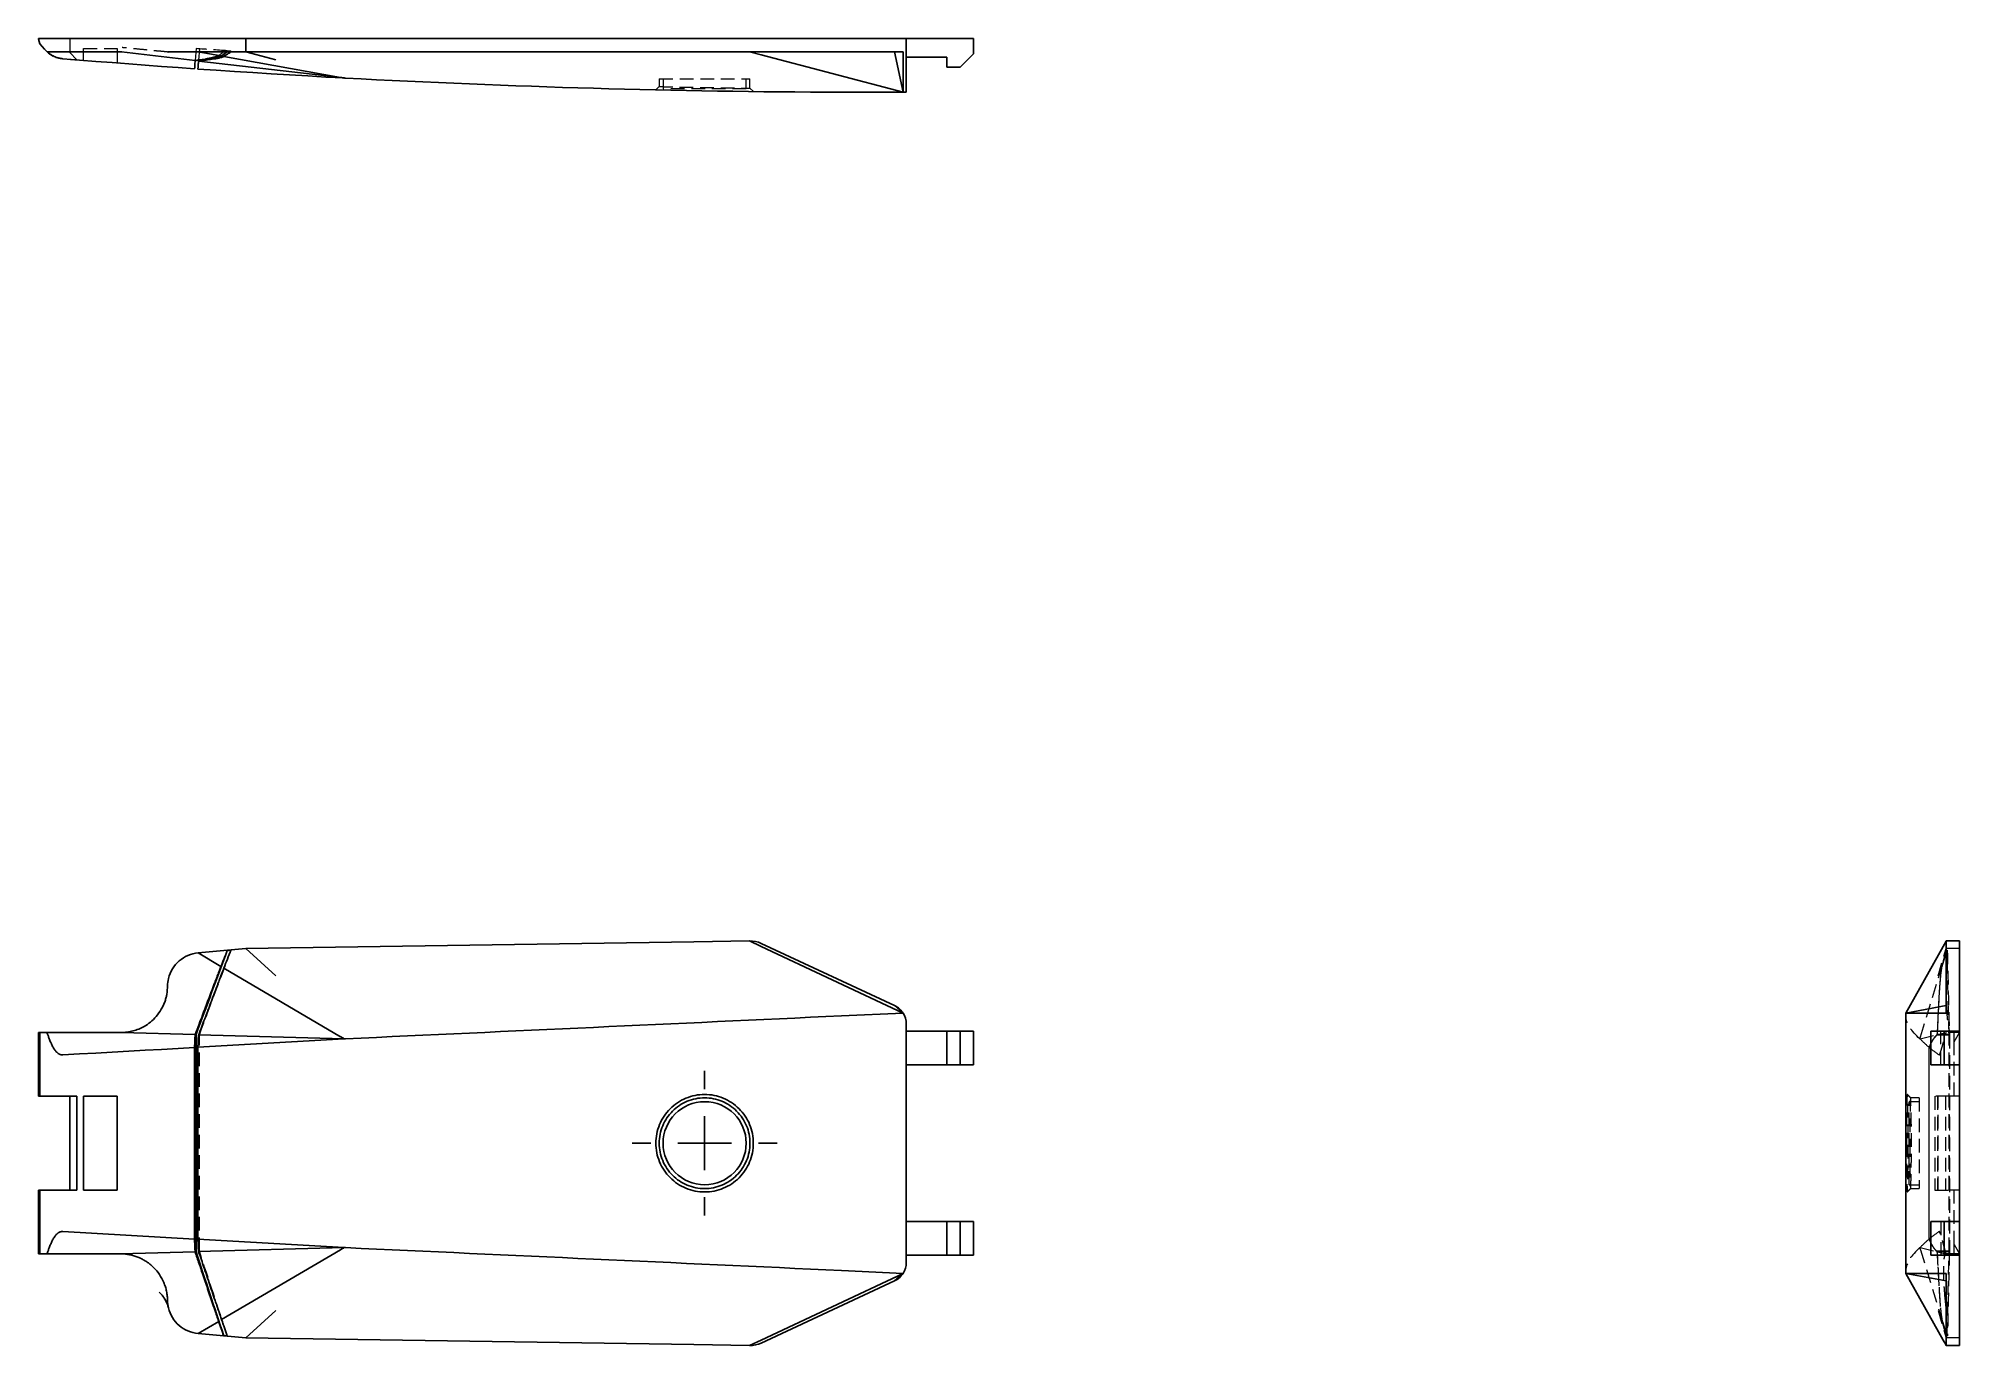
# Model space of a CAD drawing. Header units: millimetres. Extents: x 46 to 224, y 38 to 159.
import ezdxf

# ---------------------------------------------------------------- set-up
doc = ezdxf.new("R2010")
doc.units = ezdxf.units.MM
doc.linetypes.add('HIDDEN', pattern=[1.905, 1.27, -0.635])
doc.layers.add('10', color=7, linetype='Continuous')

# ---------------------------------------------------------------- blocks, each defined once
blk = doc.blocks.new('SW_CENTERMARKSYMBOL_0')
at = {"layer": '10', "color": 0}
for p, q in [((0, 5), (0, 6.71)), ((0, 0), (0, 2.5)), ((-5, 0), (-6.71, 0)), ((0, 0), (-2.5, 0)), ((0, 0), (0, -2.5)), ((0, 0), (2.5, 0)), ((5, 0), (6.71, 0)), ((0, -5), (0, -6.71))]:
    blk.add_line(p, q, dxfattribs=at)

msp = doc.modelspace()

# ---------------------------------------------------------------- linework, layer by layer
at = {"color": 7, "linetype": 'Continuous', "lineweight": 25}
for p, q in [((46.33, 159.39), (46.47, 158.9)), ((53.94, 159.39), (46.33, 159.39)), ((46.35, 159.33), (46.46, 158.89)), ((46.47, 158.9), (46.9, 158.39)), ((58.3, 159.39), (53.94, 159.39)), ((61.13, 159.39), (58.3, 159.39)), ((65.55, 159.39), (61.13, 159.39)), ((65.55, 159.39), (65.55, 158.14)), ((112.24, 159.39), (65.55, 159.39)), ((113.33, 159.39), (112.24, 159.39)), ((113.33, 159.39), (125.69, 159.39)), ((126.77, 159.39), (125.69, 159.39)), ((126.77, 154.4), (126.77, 159.39)), ((126.77, 159.39), (133, 159.39)), ((133, 159.39), (133, 157.95)), ((47.14, 158.14), (54.06, 158.14)), ((60.86, 157.33), (54.04, 158.13)), ((60.86, 157.33), (60.86, 157.33)), ((63.25, 157.76), (61.13, 158.14)), ((61.13, 158.14), (65.55, 158.14)), ((61.17, 157.37), (61.17, 157.24)), ((74.68, 155.72), (61.19, 157.29)), ((74.34, 155.78), (63.52, 157.71)), ((63.83, 158.14), (64.17, 158.14)), ((65.55, 158.14), (107.09, 158.14)), ((68.33, 157.4), (65.55, 158.14)), ((107.09, 158.14), (112.24, 158.14)), ((113.33, 157.86), (112.24, 158.14)), ((113.33, 158.14), (125.69, 158.14)), ((126.48, 154.4), (113.33, 157.86)), ((126.48, 154.4), (125.69, 158.14)), ((126.48, 158.14), (126.48, 154.4)), ((126.77, 157.64), (130.51, 157.64)), ((130.51, 157.64), (130.51, 156.71)), ((131.75, 156.71), (130.51, 156.71)), ((133, 157.95), (131.75, 156.71)), ((74.69, 155.72), (74.68, 155.72)), ((126.48, 154.4), (120.75, 154.4)), ((126.77, 154.4), (126.48, 154.4)), ((61.13, 74.63), (65.55, 75.04)), ((63.83, 74.87), (64.17, 74.9)), ((63.84, 74.87), (63.83, 74.87)), ((65.55, 75.04), (107.09, 75.67)), ((68.33, 72.5), (65.55, 75.04)), ((107.09, 75.67), (112.24, 75.75)), ((113.33, 75.24), (112.24, 75.75)), ((113.33, 75.52), (125.69, 69.75)), ((126.48, 69.06), (113.33, 75.24)), ((219.4, 69.06), (222.86, 75.24)), ((222.86, 75.24), (223.1, 75.67)), ((223.14, 75.75), (223.1, 75.67)), ((224.39, 75.75), (223.14, 75.75)), ((223.14, 75.52), (223.14, 69.75)), ((224.39, 75.52), (224.39, 75.75)), ((224.39, 75.52), (224.39, 69.75)), ((63.25, 73.39), (61.13, 74.63)), ((74.34, 66.87), (63.52, 73.23)), ((126.48, 69.06), (125.69, 69.75)), ((219.4, 69.06), (223.14, 69.75)), ((224.39, 68.06), (224.39, 69.75)), ((126.48, 69.06), (120.75, 68.8)), ((126.48, 69.06), (126.4, 69.17)), ((126.77, 45.94), (126.77, 68.06)), ((223.14, 69.06), (219.4, 69.06)), ((219.4, 68.06), (219.4, 69.06)), ((219.4, 45.94), (219.4, 68.06)), ((224.39, 68.06), (224.39, 67.38)), ((46.47, 66.39), (46.33, 67.25)), ((46.33, 67.25), (46.47, 67.25)), ((46.33, 67.25), (46.33, 61.36)), ((46.47, 66.39), (46.47, 67.25)), ((46.47, 67.25), (46.9, 67.25)), ((46.47, 61.36), (46.47, 66.39)), ((47.14, 67.25), (46.9, 67.25)), ((47.14, 67.25), (54.06, 67.25)), ((60.86, 67.06), (54.04, 67.25)), ((60.86, 67.06), (60.86, 67.06)), ((60.94, 67.06), (60.86, 67.06)), ((60.94, 67.06), (60.94, 46.94)), ((74.68, 66.67), (61.12, 65.9)), ((61.12, 65.9), (61.12, 48.1)), ((74.68, 66.67), (61.19, 67.05)), ((74.69, 66.68), (74.68, 66.67)), ((126.77, 67.38), (130.51, 67.38)), ((130.51, 67.38), (130.51, 64.26)), ((131.75, 67.38), (130.51, 67.38)), ((131.75, 67.38), (131.75, 64.26)), ((133, 67.38), (131.75, 67.38)), ((133, 64.26), (133, 67.38)), ((221.71, 67.38), (221.71, 64.26)), ((222.95, 67.38), (221.71, 67.38)), ((224.39, 67.38), (222.95, 67.38)), ((222.95, 64.26), (222.95, 67.38)), ((224.39, 64.26), (224.39, 67.38)), ((60.81, 48.12), (60.81, 65.88)), ((126.77, 64.26), (130.51, 64.26)), ((130.51, 64.26), (131.75, 64.26)), ((131.75, 64.26), (133, 64.26)), ((221.71, 64.26), (222.95, 64.26)), ((224.39, 64.26), (222.95, 64.26)), ((224.39, 49.74), (224.39, 64.26)), ((46.33, 61.36), (46.47, 61.36)), ((46.9, 61.36), (46.47, 61.36)), ((46.9, 61.36), (48.6, 61.36)), ((49.88, 61.36), (48.6, 61.36)), ((49.26, 61.36), (49.26, 52.64)), ((49.88, 52.64), (49.88, 61.36)), ((50.52, 61.36), (50.52, 52.64)), ((53.63, 61.36), (50.52, 61.36)), ((53.63, 61.36), (53.63, 52.64)), ((46.33, 46.75), (46.33, 52.64)), ((46.33, 52.64), (46.47, 52.64)), ((46.47, 47.61), (46.47, 52.64)), ((46.47, 52.64), (46.9, 52.64)), ((48.6, 52.64), (46.9, 52.64)), ((49.88, 52.64), (48.6, 52.64)), ((53.63, 52.64), (50.52, 52.64)), ((60.81, 48.12), (48.6, 48.82)), ((74.68, 47.33), (61.12, 48.1)), ((126.77, 49.74), (130.51, 49.74)), ((130.51, 49.74), (131.75, 49.74)), ((130.51, 46.62), (130.51, 49.74)), ((131.75, 46.62), (131.75, 49.74)), ((131.75, 49.74), (133, 49.74)), ((133, 49.74), (133, 46.62)), ((221.71, 46.62), (221.71, 49.74)), ((221.71, 49.74), (222.95, 49.74)), ((224.39, 49.74), (222.95, 49.74)), ((222.95, 49.74), (222.95, 46.62)), ((224.39, 49.74), (224.39, 46.62)), ((46.47, 47.61), (46.33, 46.75)), ((46.33, 46.75), (46.47, 46.75)), ((46.47, 46.75), (46.47, 47.61)), ((46.9, 46.75), (46.47, 46.75)), ((46.9, 46.75), (47.14, 46.75)), ((47.14, 46.75), (53.94, 46.75)), ((60.86, 46.94), (53.94, 46.75)), ((60.86, 46.94), (60.86, 46.94)), ((60.94, 46.94), (60.86, 46.94)), ((74.68, 47.33), (61.18, 46.95)), ((74.34, 47.13), (63.31, 40.65)), ((74.69, 47.32), (74.68, 47.33)), ((126.77, 46.62), (130.51, 46.62)), ((131.75, 46.62), (130.51, 46.62)), ((133, 46.62), (131.75, 46.62)), ((222.95, 46.62), (221.71, 46.62)), ((224.39, 46.62), (222.95, 46.62)), ((224.39, 45.94), (224.39, 46.62)), ((126.48, 44.94), (113.33, 38.76)), ((126.48, 44.94), (120.75, 45.2)), ((126.48, 44.94), (125.69, 44.25)), ((126.4, 44.83), (126.48, 44.94)), ((219.4, 45.94), (219.4, 44.94)), ((223.14, 44.94), (219.4, 44.94)), ((219.4, 44.94), (223.14, 44.25)), ((219.4, 44.94), (222.86, 38.76)), ((224.39, 45.94), (224.39, 44.25)), ((113.33, 38.48), (125.69, 44.25)), ((223.14, 38.48), (223.14, 44.25)), ((224.39, 38.48), (224.39, 44.25)), ((68.33, 41.5), (65.55, 38.96)), ((63.04, 40.49), (61.13, 39.37)), ((61.13, 39.37), (65.55, 38.96)), ((63.51, 39.16), (63.5, 39.16)), ((63.84, 39.13), (63.5, 39.16)), ((65.55, 38.96), (107.09, 38.33)), ((107.09, 38.33), (112.24, 38.25)), ((113.33, 38.76), (112.24, 38.25)), ((222.86, 38.76), (223.1, 38.33)), ((223.1, 38.33), (223.14, 38.25)), ((224.39, 38.25), (223.14, 38.25)), ((224.39, 38.48), (224.39, 38.25))]:
    msp.add_line(p, q, dxfattribs=at)
at = {"color": 7, "linetype": 'HIDDEN', "lineweight": 18}
for p, q in [((49.26, 159.39), (49.26, 158.07)), ((49.88, 157.4), (49.26, 158.07)), ((50.52, 158.45), (53.63, 158.45)), ((50.52, 157.35), (50.52, 158.45)), ((53.63, 158.45), (53.63, 157.1)), ((60.94, 158.44), (60.86, 157.33)), ((61.25, 158.42), (61.17, 157.37)), ((61.19, 157.29), (61.18, 157.29)), ((63.52, 157.71), (63.31, 157.75)), ((63.51, 158.26), (63.5, 158.14)), ((63.84, 158.14), (63.5, 158.14)), ((63.84, 158.24), (63.83, 158.14)), ((63.85, 158.24), (63.84, 158.14)), ((64.18, 158.22), (64.17, 158.14)), ((103.87, 154.93), (103.56, 154.62)), ((103.87, 155.65), (112.28, 155.65)), ((103.87, 155.65), (103.87, 154.92)), ((104.22, 155.65), (104.22, 154.71)), ((111.93, 154.71), (111.93, 155.65)), ((112.28, 154.78), (112.28, 155.65)), ((111.93, 154.71), (104.22, 154.71)), ((112.6, 154.46), (112.28, 154.79)), ((64.18, 74.9), (64.17, 74.9)), ((222.4, 72.5), (223.14, 75.04)), ((223.1, 75.67), (223.14, 75.75)), ((223.14, 75.67), (223.14, 75.71)), ((223.14, 75.52), (223.14, 75.67)), ((224.39, 75.04), (223.14, 75.04)), ((223.14, 74.87), (223.14, 74.9)), ((223.22, 74.9), (223.14, 74.9)), ((223.24, 74.87), (223.14, 74.87)), ((220.78, 66.87), (222.71, 73.23)), ((222.76, 73.39), (223.14, 74.63)), ((61.25, 67), (61.17, 67)), ((61.25, 46.99), (61.25, 67)), ((220.72, 66.67), (222.29, 67.05)), ((220.72, 66.68), (220.72, 66.67)), ((221.55, 65.9), (221.55, 48.1)), ((223.42, 67), (222.24, 67)), ((222.33, 67.06), (223.13, 67.25)), ((223.44, 67.06), (222.33, 67.06)), ((222.33, 67.06), (222.33, 67.06)), ((222.64, 64.26), (222.64, 67.38)), ((224.39, 67.25), (223.33, 67.25)), ((223.9, 67.25), (223.39, 67.25)), ((223.42, 46.99), (223.42, 67)), ((223.44, 67.06), (223.44, 46.94)), ((223.9, 66.39), (224.39, 67.25)), ((224.39, 67.25), (223.9, 67.25)), ((223.9, 66.39), (223.9, 67.25)), ((223.9, 61.36), (223.9, 66.39)), ((221.57, 48.12), (221.57, 65.88)), ((219.71, 54.76), (219.71, 60.85)), ((220.65, 60.85), (219.71, 60.85)), ((220.65, 61.21), (219.84, 61.21)), ((220.65, 61.21), (220.65, 52.79)), ((223.45, 61.36), (222.1, 61.36)), ((222.1, 61.36), (222.1, 52.64)), ((222.35, 61.36), (222.35, 52.64)), ((222.4, 52.64), (222.4, 61.36)), ((223.07, 61.36), (223.07, 52.64)), ((223.45, 52.64), (223.45, 61.36)), ((224.39, 61.36), (223.45, 61.36)), ((219.71, 53.15), (219.71, 54.76)), ((219.71, 53.15), (220.65, 53.15)), ((219.84, 52.79), (220.65, 52.79)), ((222.1, 52.64), (223.45, 52.64)), ((224.39, 52.64), (223.45, 52.64)), ((223.9, 47.61), (223.9, 52.64)), ((222.64, 49.74), (222.64, 46.62)), ((61.25, 46.99), (61.17, 46.99)), ((220.72, 47.32), (220.72, 47.33)), ((220.72, 47.33), (222.29, 46.95)), ((220.78, 47.13), (222.75, 40.65)), ((223.42, 46.99), (222.25, 46.99)), ((222.33, 46.94), (223.14, 46.75)), ((223.44, 46.94), (222.33, 46.94)), ((222.33, 46.94), (222.33, 46.94)), ((224.39, 46.75), (223.14, 46.75)), ((223.9, 47.61), (224.39, 46.75)), ((223.9, 46.75), (223.9, 47.61)), ((222.4, 41.5), (223.14, 38.96)), ((222.8, 40.49), (223.14, 39.37)), ((63.85, 39.13), (63.84, 39.13)), ((223.1, 38.33), (223.14, 38.25)), ((223.26, 39.16), (223.14, 39.16)), ((223.14, 39.13), (223.14, 39.16)), ((223.24, 39.13), (223.14, 39.13)), ((224.39, 38.96), (223.14, 38.96)), ((223.14, 38.48), (223.14, 38.33)), ((223.14, 38.33), (223.14, 38.29))]:
    msp.add_line(p, q, dxfattribs=at)
at = {"color": 7, "linetype": 'Continuous', "lineweight": 25, "flags": 128}
for points in [[(60.81, 156.57), (59.28, 156.68), (57.75, 156.79), (56.23, 156.9), (54.7, 157.02), (53.18, 157.14), (51.65, 157.26), (50.13, 157.38), (48.6, 157.51)], [(63.25, 157.76), (63.32, 157.81), (63.4, 157.85), (63.47, 157.9), (63.54, 157.95), (63.61, 158), (63.69, 158.04), (63.76, 158.09), (63.83, 158.14)], [(64.17, 158.14), (64.09, 158.08), (64.01, 158.03), (63.93, 157.98), (63.85, 157.92), (63.77, 157.87), (63.68, 157.82), (63.6, 157.77), (63.52, 157.71)], [(74.68, 155.72), (72.98, 155.81), (71.29, 155.91), (69.59, 156.01), (67.9, 156.11), (66.2, 156.22), (64.51, 156.33), (62.81, 156.44), (61.12, 156.55)], [(63.25, 73.39), (63.32, 73.57), (63.4, 73.76), (63.47, 73.94), (63.54, 74.13), (63.61, 74.31), (63.69, 74.5), (63.76, 74.68), (63.83, 74.87)], [(64.17, 74.9), (64.09, 74.69), (64.01, 74.48), (63.93, 74.27), (63.85, 74.06), (63.77, 73.85), (63.68, 73.64), (63.6, 73.44), (63.52, 73.23)], [(60.81, 65.88), (59.28, 65.79), (57.75, 65.7), (56.23, 65.62), (54.7, 65.53), (53.18, 65.44), (51.65, 65.35), (50.13, 65.27), (48.6, 65.18)], [(63.5, 39.16), (63.44, 39.33), (63.38, 39.49), (63.33, 39.66), (63.27, 39.83), (63.21, 39.99), (63.15, 40.16), (63.1, 40.32), (63.04, 40.49)], [(63.31, 40.65), (63.38, 40.46), (63.44, 40.27), (63.51, 40.08), (63.57, 39.89), (63.64, 39.7), (63.71, 39.51), (63.77, 39.32), (63.84, 39.13)]]:
    msp.add_lwpolyline(points, dxfattribs=at)
at = {"color": 7, "linetype": 'HIDDEN', "lineweight": 18, "flags": 128}
for points in [[(63.5, 158.14), (63.44, 158.09), (63.38, 158.05), (63.33, 158.01), (63.27, 157.97), (63.21, 157.93), (63.15, 157.88), (63.1, 157.84), (63.04, 157.8)], [(63.31, 157.75), (63.38, 157.8), (63.44, 157.85), (63.51, 157.89), (63.57, 157.94), (63.64, 157.99), (63.71, 158.04), (63.77, 158.09), (63.84, 158.14)], [(223.14, 74.9), (223.08, 74.69), (223.03, 74.48), (222.98, 74.27), (222.92, 74.06), (222.87, 73.85), (222.82, 73.64), (222.77, 73.44), (222.71, 73.23)], [(222.76, 73.39), (222.81, 73.57), (222.85, 73.76), (222.9, 73.94), (222.95, 74.13), (223, 74.31), (223.04, 74.5), (223.09, 74.68), (223.14, 74.87)], [(222.75, 40.65), (222.8, 40.46), (222.85, 40.27), (222.89, 40.08), (222.94, 39.89), (222.99, 39.7), (223.04, 39.51), (223.09, 39.32), (223.14, 39.13)], [(223.14, 39.16), (223.09, 39.33), (223.05, 39.49), (223.01, 39.66), (222.97, 39.83), (222.93, 39.99), (222.88, 40.16), (222.84, 40.32), (222.8, 40.49)]]:
    msp.add_lwpolyline(points, dxfattribs=at)
at = {"color": 7, "linetype": 'Continuous', "lineweight": 25}
msp.add_circle((108.08, 57), 3.85, dxfattribs=at)
for centre, radius, start, end in [((48.81, 159.99), 2.49, 219.9432, 227.8831), ((48.81, 159.99), 2.49, 227.8831, 243.7729), ((124.9, 68.06), 1.87, 0, 32.5), ((124.9, 45.94), 1.87, 327.5, 360)]:
    msp.add_arc(centre, radius, start, end, dxfattribs=at)
at = {"color": 7, "linetype": 'HIDDEN', "lineweight": 18}
for centre, radius, start, end in [((123.61, 1061.19), 906.79, 265.25479, 265.33615), ((227.5, 73.13), 9.36, 223.5733, 230.5561), ((230.2, 76.39), 13.6, 230.6221, 235.5265), ((227.5, 40.87), 9.36, 129.4439, 136.4267), ((230.2, 37.61), 13.6, 124.4735, 129.3779)]:
    msp.add_arc(centre, radius, start, end, dxfattribs=at)
for centre, major_axis, ratio, start_param, end_param in [((107.71, 820.34), (773.21, -51.05), 0.856313, 4.712182, 4.712626), ((-9.09, 174.13), (84.71, -18.53), 0.006702, 6.110789, 6.136508), ((885.34, 74.88), (664.08, -5.57), 0.107618, 3.219212, 3.219655), ((221, 71.63), (0.28, 4.95), 0.029293, 3.119266, 3.160946), ((239.39, 148.22), (18.79, 81.8), 0.007545, 3.223982, 3.249517), ((221, 42.37), (-0.28, 4.95), 0.029293, 6.263832, 6.305512), ((239.13, -33.06), (-18.53, 80.65), 0.007598, 6.174491, 6.20021), ((918.86, 39.15), (697.59, 5.6), 0.10502, 3.065051, 3.065477)]:
    msp.add_ellipse(centre, major_axis=major_axis, ratio=ratio, start_param=start_param, end_param=end_param, dxfattribs=at)
at = {"color": 7, "linetype": 'Continuous', "lineweight": 25}
for centre, major_axis, ratio, start_param, end_param in [((-10.3, 174.39), (85.91, -18.79), 0.006657, 6.111998, 6.137533), ((69.68, 156), (5.73, -0.32), 0.000641, 5.775448, 5.817116), ((107.71, 74.88), (774.45, 71.57), 0.00518, 1.626559, 1.627003), ((-10.3, 148.22), (85.87, -81.75), 0.033198, 6.14214, 6.167675), ((69.68, 71.63), (5.61, -4.76), 0.247109, 5.982014, 6.023693), ((-9.09, -33.06), (84.66, 80.6), 0.033429, 0.11633, 0.142049), ((69.68, 42.37), (5.61, 4.76), 0.247109, 0.259492, 0.301172), ((109.85, 39.15), (793.86, -73.35), 0.005338, 4.654474, 4.654899)]:
    msp.add_ellipse(centre, major_axis=major_axis, ratio=ratio, start_param=start_param, end_param=end_param, dxfattribs=at)
for points, knots in [([(46.47, 158.89), (46.47, 158.89), (46.47, 158.89), (46.47, 158.89), (46.47, 158.9)], [0, 0, 0, 0, 0.1325948, 1, 1, 1, 1]), ([(48.6, 157.51), (48.57, 157.51), (48.52, 157.51), (48.44, 157.52), (48.37, 157.54), (48.29, 157.55), (48.21, 157.57), (48.14, 157.59), (48.06, 157.61), (47.94, 157.65), (47.78, 157.72), (47.61, 157.8), (47.46, 157.89), (47.34, 157.98), (47.23, 158.06), (47.16, 158.11), (47.14, 158.14)], [0, 0, 0, 0, 0.02829, 0.05684, 0.086131, 0.11661, 0.148672, 0.18266, 0.218859, 0.257507, 0.376182, 0.51856, 0.637336, 0.77526, 0.894578, 1, 1, 1, 1]), ([(58.39, 158.14), (58.46, 158.14), (58.59, 158.14), (58.92, 158.14), (59.13, 158.14), (59.62, 158.14), (59.9, 158.14), (60.49, 158.14), (60.81, 158.14), (61.13, 158.14)], [0, 0, 0, 0, 0.25, 0.25, 0.5, 0.5, 0.75, 0.75, 1, 1, 1, 1]), ([(60.81, 156.57), (60.81, 156.67), (60.82, 156.77), (60.83, 156.95), (60.84, 157.01), (60.85, 157.16), (60.85, 157.24), (60.86, 157.33)], [0, 0, 0, 0, 0.5, 0.5, 0.75, 0.75, 1, 1, 1, 1]), ([(60.86, 157.33), (60.98, 157.35), (61.21, 157.38), (61.53, 157.42), (61.81, 157.46), (62.08, 157.49), (62.36, 157.53), (62.59, 157.57), (62.79, 157.62), (62.95, 157.65), (63.1, 157.7), (63.2, 157.74), (63.25, 157.76)], [0, 0, 0, 0, 0.154452, 0.285592, 0.401243, 0.509783, 0.626109, 0.74369, 0.808233, 0.870662, 0.938663, 1, 1, 1, 1]), ([(61.17, 157.24), (61.16, 157.23), (61.16, 157.19), (61.16, 157.12), (61.15, 157), (61.14, 156.85), (61.13, 156.72), (61.12, 156.62), (61.12, 156.58), (61.12, 156.55)], [0, 0, 0, 0, 0.055298, 0.1128629, 0.2301126, 0.4782179, 0.7394626, 0.8653705, 1, 1, 1, 1]), ([(63.52, 157.71), (63.49, 157.7), (63.42, 157.67), (63.31, 157.63), (63.18, 157.6), (63.04, 157.57), (62.84, 157.52), (62.59, 157.48), (62.29, 157.44), (62.01, 157.4), (61.74, 157.37), (61.47, 157.33), (61.28, 157.31), (61.19, 157.29)], [0, 0, 0, 0, 0.0432098, 0.0900707, 0.139508, 0.2047638, 0.2721839, 0.4017706, 0.5261244, 0.655089, 0.7614107, 0.8758476, 1, 1, 1, 1]), ([(58.39, 72.27), (58.46, 72.58), (58.59, 72.88), (58.92, 73.43), (59.13, 73.68), (59.62, 74.1), (59.9, 74.27), (60.49, 74.52), (60.81, 74.6), (61.13, 74.63)], [0, 0, 0, 0, 0.25, 0.25, 0.5, 0.5, 0.75, 0.75, 1, 1, 1, 1]), ([(60.86, 67.06), (60.98, 67.39), (61.21, 67.99), (61.53, 68.84), (61.81, 69.59), (62.08, 70.31), (62.36, 71.03), (62.59, 71.66), (62.79, 72.17), (62.95, 72.58), (63.1, 72.99), (63.2, 73.26), (63.25, 73.39)], [0, 0, 0, 0, 0.154452, 0.285592, 0.401243, 0.509783, 0.626109, 0.74369, 0.808233, 0.870662, 0.938663, 1, 1, 1, 1]), ([(63.52, 73.23), (63.49, 73.14), (63.42, 72.95), (63.31, 72.67), (63.18, 72.34), (63.04, 71.96), (62.84, 71.42), (62.59, 70.76), (62.29, 69.97), (62.01, 69.23), (61.74, 68.51), (61.47, 67.8), (61.28, 67.3), (61.19, 67.05)], [0, 0, 0, 0, 0.0432098, 0.0900707, 0.139508, 0.2047638, 0.2721839, 0.4017706, 0.5261244, 0.655089, 0.7614107, 0.8758476, 1, 1, 1, 1]), ([(58.3, 71.56), (58.3, 71.5), (58.29, 71.35), (58.27, 71.1), (58.24, 70.82), (58.17, 70.51), (58.07, 70.16), (57.92, 69.79), (57.67, 69.3), (57.28, 68.75), (56.74, 68.22), (56.03, 67.73), (55.28, 67.43), (54.64, 67.3), (54.31, 67.27), (54.15, 67.26), (54.09, 67.26), (54.08, 67.26)], [0, 0, 0, 0, 0.030696, 0.067106, 0.109173, 0.15694, 0.210622, 0.270686, 0.337934, 0.459225, 0.571702, 0.675966, 0.845249, 0.930222, 0.97277, 0.99405, 1, 1, 1, 1]), ([(125.69, 69.75), (125.85, 69.67), (126.12, 69.52), (126.31, 69.27), (126.39, 69.16)], [0, 0, 0, 0, 0.571199, 1, 1, 1, 1]), ([(46.47, 66.39), (46.47, 66.53), (46.47, 66.68), (46.47, 66.96), (46.47, 67.11), (46.47, 67.25)], [0, 0, 0, 0, 0.0685127, 0.0685127, 0.1368375, 0.1368375, 0.1368375, 0.1368375]), ([(48.6, 65.18), (48.57, 65.18), (48.52, 65.18), (48.44, 65.19), (48.37, 65.21), (48.29, 65.24), (48.21, 65.29), (48.14, 65.34), (48.06, 65.4), (47.94, 65.52), (47.78, 65.74), (47.61, 66.03), (47.46, 66.36), (47.34, 66.67), (47.23, 66.97), (47.16, 67.16), (47.14, 67.25)], [0, 0, 0, 0, 0.02829, 0.05684, 0.086131, 0.11661, 0.148672, 0.18266, 0.218859, 0.257507, 0.376182, 0.51856, 0.637336, 0.77526, 0.894578, 1, 1, 1, 1]), ([(60.81, 65.88), (60.81, 66.1), (60.82, 66.31), (60.83, 66.61), (60.84, 66.71), (60.85, 66.89), (60.85, 66.98), (60.86, 67.06)], [0, 0, 0, 0, 0.5, 0.5, 0.75, 0.75, 1, 1, 1, 1]), ([(61.17, 67), (61.16, 66.99), (61.16, 66.95), (61.16, 66.88), (61.15, 66.74), (61.14, 66.51), (61.13, 66.26), (61.12, 66.05), (61.12, 65.95), (61.12, 65.9)], [0, 0, 0, 0, 0.055298, 0.1128629, 0.2301126, 0.4782179, 0.7394626, 0.8653705, 1, 1, 1, 1]), ([(112.59, 57), (112.59, 57.3), (112.56, 57.59), (112.44, 58.18), (112.36, 58.46), (112.14, 59.01), (111.99, 59.27), (111.66, 59.76), (111.47, 59.99), (111.06, 60.41), (110.83, 60.6), (110.33, 60.92), (110.07, 61.06), (109.52, 61.29), (109.24, 61.37), (108.66, 61.49), (108.37, 61.52), (107.77, 61.52), (107.48, 61.49), (106.9, 61.37), (106.61, 61.28), (106.07, 61.06), (105.81, 60.92), (105.32, 60.59), (105.09, 60.4), (104.67, 59.98), (104.48, 59.75), (104.15, 59.26), (104.01, 59), (103.79, 58.46), (103.7, 58.17), (103.59, 57.59), (103.56, 57.3), (103.56, 56.71), (103.59, 56.41), (103.7, 55.83), (103.79, 55.55), (104.01, 55), (104.16, 54.73), (104.48, 54.25), (104.67, 54.02), (105.09, 53.6), (105.32, 53.41), (105.81, 53.08), (106.07, 52.94), (106.62, 52.71), (106.9, 52.63), (107.48, 52.51), (107.78, 52.48), (108.37, 52.48), (108.66, 52.51), (109.25, 52.63), (109.53, 52.71), (110.08, 52.94), (110.34, 53.08), (110.83, 53.41), (111.06, 53.59), (111.48, 54.01), (111.67, 54.24), (112, 54.74), (112.14, 54.99), (112.36, 55.54), (112.45, 55.83), (112.56, 56.41), (112.59, 56.7), (112.59, 57)], [0, 0, 0, 0, 0.03125, 0.03125, 0.0625, 0.0625, 0.09375, 0.09375, 0.125, 0.125, 0.15625, 0.15625, 0.1875, 0.1875, 0.21875, 0.21875, 0.25, 0.25, 0.28125, 0.28125, 0.3125, 0.3125, 0.34375, 0.34375, 0.375, 0.375, 0.40625, 0.40625, 0.4375, 0.4375, 0.46875, 0.46875, 0.5, 0.5, 0.53125, 0.53125, 0.5625, 0.5625, 0.59375, 0.59375, 0.625, 0.625, 0.65625, 0.65625, 0.6875, 0.6875, 0.71875, 0.71875, 0.75, 0.75, 0.78125, 0.78125, 0.8125, 0.8125, 0.84375, 0.84375, 0.875, 0.875, 0.90625, 0.90625, 0.9375, 0.9375, 0.96875, 0.96875, 1, 1, 1, 1]), ([(112.28, 57), (112.28, 56.72), (112.25, 56.45), (112.15, 55.9), (112.07, 55.64), (111.86, 55.13), (111.72, 54.89), (111.42, 54.43), (111.24, 54.22), (110.85, 53.83), (110.64, 53.65), (110.18, 53.35), (109.94, 53.22), (109.43, 53.01), (109.16, 52.93), (108.63, 52.82), (108.35, 52.79), (107.8, 52.79), (107.52, 52.82), (106.99, 52.93), (106.72, 53.01), (106.21, 53.22), (105.97, 53.35), (105.51, 53.65), (105.3, 53.83), (104.91, 54.22), (104.73, 54.43), (104.43, 54.89), (104.3, 55.13), (104.09, 55.64), (104.01, 55.9), (103.9, 56.45), (103.87, 56.72), (103.87, 57.28), (103.9, 57.55), (104.01, 58.1), (104.09, 58.36), (104.3, 58.87), (104.43, 59.11), (104.73, 59.57), (104.91, 59.78), (105.3, 60.17), (105.51, 60.35), (105.97, 60.65), (106.21, 60.78), (106.72, 60.99), (106.99, 61.07), (107.53, 61.18), (107.8, 61.21), (108.35, 61.21), (108.63, 61.18), (109.16, 61.07), (109.43, 60.99), (109.94, 60.78), (110.18, 60.65), (110.64, 60.35), (110.85, 60.17), (111.24, 59.78), (111.42, 59.57), (111.72, 59.11), (111.86, 58.87), (112.07, 58.36), (112.15, 58.1), (112.25, 57.55), (112.28, 57.28), (112.28, 57)], [0, 0, 0, 0, 0.03125, 0.03125, 0.0625, 0.0625, 0.09375, 0.09375, 0.125, 0.125, 0.15625, 0.15625, 0.1875, 0.1875, 0.21875, 0.21875, 0.25, 0.25, 0.28125, 0.28125, 0.3125, 0.3125, 0.34375, 0.34375, 0.375, 0.375, 0.40625, 0.40625, 0.4375, 0.4375, 0.46875, 0.46875, 0.5, 0.5, 0.53125, 0.53125, 0.5625, 0.5625, 0.59375, 0.59375, 0.625, 0.625, 0.65625, 0.65625, 0.6875, 0.6875, 0.71875, 0.71875, 0.75, 0.75, 0.78125, 0.78125, 0.8125, 0.8125, 0.84375, 0.84375, 0.875, 0.875, 0.90625, 0.90625, 0.9375, 0.9375, 0.96875, 0.96875, 1, 1, 1, 1]), ([(47.14, 46.75), (47.16, 46.84), (47.23, 47.03), (47.34, 47.33), (47.46, 47.64), (47.61, 47.97), (47.78, 48.26), (47.95, 48.49), (48.1, 48.64), (48.23, 48.72), (48.35, 48.78), (48.47, 48.82), (48.56, 48.82), (48.6, 48.82)], [0, 0, 0, 0, 0.10536, 0.224776, 0.362912, 0.481868, 0.624086, 0.742689, 0.80331, 0.858021, 0.907978, 0.954693, 1, 1, 1, 1]), ([(60.86, 46.94), (60.86, 46.96), (60.86, 46.99), (60.85, 47.06), (60.84, 47.16), (60.84, 47.3), (60.83, 47.5), (60.82, 47.72), (60.81, 47.95), (60.81, 48.06), (60.81, 48.12)], [0, 0, 0, 0, 0.052234, 0.106638, 0.219303, 0.338835, 0.465745, 0.733138, 0.861611, 1, 1, 1, 1]), ([(61.12, 48.1), (61.12, 48.05), (61.12, 47.94), (61.13, 47.74), (61.14, 47.49), (61.15, 47.26), (61.16, 47.11), (61.16, 47.04), (61.16, 47.01), (61.17, 46.99)], [0, 0, 0, 0, 0.134895, 0.260996, 0.522394, 0.770234, 0.887314, 0.944785, 1, 1, 1, 1]), ([(46.47, 46.75), (46.47, 46.89), (46.47, 47.04), (46.47, 47.32), (46.47, 47.47), (46.47, 47.61)], [0, 0, 0, 0, 0.0680687, 0.0680687, 0.1363245, 0.1363245, 0.1363245, 0.1363245]), ([(58.3, 42.44), (58.3, 42.5), (58.29, 42.63), (58.28, 42.84), (58.25, 43.05), (58.2, 43.34), (58.11, 43.69), (57.91, 44.22), (57.57, 44.85), (57.13, 45.38), (56.74, 45.74), (56.45, 45.96), (56.13, 46.16), (55.8, 46.34), (55.45, 46.48), (55.09, 46.6), (54.71, 46.69), (54.33, 46.74), (54.07, 46.75), (53.94, 46.75)], [0, 0, 0, 0, 0.0285542, 0.058861, 0.0909229, 0.1247421, 0.1872343, 0.2499206, 0.3750275, 0.4996097, 0.553107, 0.6071124, 0.6616336, 0.7166781, 0.7722534, 0.8283664, 0.885024, 0.9422331, 1, 1, 1, 1]), ([(63.04, 40.49), (63.01, 40.57), (62.95, 40.74), (62.86, 41), (62.76, 41.31), (62.64, 41.66), (62.47, 42.17), (62.26, 42.78), (62.02, 43.49), (61.78, 44.21), (61.52, 44.98), (61.21, 45.9), (60.98, 46.57), (60.86, 46.94)], [0, 0, 0, 0, 0.037955, 0.07936, 0.123345, 0.182536, 0.243919, 0.357096, 0.468469, 0.574585, 0.687824, 0.82866, 1, 1, 1, 1]), ([(61.18, 46.95), (61.27, 46.7), (61.43, 46.22), (61.66, 45.54), (61.9, 44.83), (62.15, 44.08), (62.43, 43.25), (62.66, 42.55), (62.86, 41.98), (63.01, 41.53), (63.16, 41.09), (63.26, 40.79), (63.31, 40.65)], [0, 0, 0, 0, 0.118875, 0.228967, 0.32341, 0.456413, 0.584673, 0.719572, 0.789052, 0.8561, 0.932054, 1, 1, 1, 1]), ([(125.69, 44.25), (125.85, 44.33), (126.12, 44.48), (126.31, 44.73), (126.39, 44.84)], [0, 0, 0, 0, 0.571145, 1, 1, 1, 1]), ([(57.53, 43.19), (57.62, 43.1), (57.77, 42.95), (57.94, 42.72), (58.06, 42.54), (58.16, 42.35), (58.29, 42.08), (58.35, 41.87), (58.39, 41.73)], [0, 0, 0, 0, 0.227662, 0.36713, 0.489577, 0.611866, 0.747614, 1, 1, 1, 1]), ([(58.39, 41.74), (58.54, 41.11), (58.89, 40.53), (59.86, 39.69), (60.49, 39.43), (61.13, 39.37)], [0, 0, 0, 0, 0.5, 0.5, 1, 1, 1, 1])]:
    msp.add_open_spline(points, degree=3, knots=knots, dxfattribs=at)
at = {"color": 7, "linetype": 'HIDDEN', "lineweight": 18}
for points, knots in [([(58.3, 158.14), (58.3, 158.14), (58.29, 158.14), (58.27, 158.14), (58.24, 158.14), (58.17, 158.15), (58.07, 158.15), (57.92, 158.17), (57.67, 158.19), (57.28, 158.22), (56.74, 158.28), (56.03, 158.35), (55.28, 158.42), (54.64, 158.49), (54.31, 158.52), (54.15, 158.53), (54.09, 158.54), (54.08, 158.54)], [0, 0, 0, 0, 0.030696, 0.067106, 0.109173, 0.15694, 0.210622, 0.270686, 0.337934, 0.459225, 0.571702, 0.675966, 0.845249, 0.930222, 0.97277, 0.99405, 1, 1, 1, 1]), ([(58.3, 158.14), (58.26, 158.14), (58.18, 158.14), (57.99, 158.16), (57.8, 158.18), (57.77, 158.19), (57.75, 158.19)], [0, 0, 0, 0, 0.21564, 0.454637, 0.718378, 1, 1, 1, 1]), ([(63.04, 157.8), (63.01, 157.78), (62.95, 157.76), (62.86, 157.72), (62.76, 157.68), (62.64, 157.65), (62.47, 157.61), (62.26, 157.56), (62.02, 157.52), (61.78, 157.48), (61.52, 157.44), (61.21, 157.39), (60.98, 157.35), (60.86, 157.33)], [0, 0, 0, 0, 0.037955, 0.07936, 0.123345, 0.182536, 0.243919, 0.357096, 0.468469, 0.574585, 0.687824, 0.82866, 1, 1, 1, 1]), ([(61.18, 157.29), (61.27, 157.31), (61.43, 157.33), (61.66, 157.37), (61.9, 157.41), (62.15, 157.45), (62.43, 157.5), (62.66, 157.54), (62.86, 157.59), (63.01, 157.63), (63.16, 157.68), (63.26, 157.73), (63.31, 157.75)], [0, 0, 0, 0, 0.118875, 0.228967, 0.32341, 0.456413, 0.584673, 0.719572, 0.789052, 0.8561, 0.932054, 1, 1, 1, 1]), ([(103.87, 154.92), (103.87, 154.92), (103.84, 154.93), (103.94, 154.92), (104.16, 154.92), (104.48, 154.91), (104.91, 154.9), (105.42, 154.89), (106.01, 154.88), (106.66, 154.87), (107.35, 154.85), (108.05, 154.85), (108.77, 154.83), (109.45, 154.82), (110.11, 154.81), (110.7, 154.81), (111.22, 154.79), (111.65, 154.79), (111.98, 154.78), (112.23, 154.78), (112.26, 154.78), (112.28, 154.78)], [0, 0, 0, 0, 0.000198, 0.069504, 0.1224, 0.17683, 0.229736, 0.284175, 0.33709, 0.391539, 0.444469, 0.498934, 0.551861, 0.606323, 0.659245, 0.713705, 0.766587, 0.821001, 0.873917, 0.928367, 1, 1, 1, 1]), ([(222.71, 73.23), (222.7, 73.14), (222.67, 72.95), (222.63, 72.67), (222.6, 72.34), (222.57, 71.96), (222.52, 71.42), (222.48, 70.76), (222.44, 69.97), (222.4, 69.23), (222.37, 68.51), (222.33, 67.8), (222.31, 67.3), (222.29, 67.05)], [0, 0, 0, 0, 0.0432098, 0.0900707, 0.139508, 0.2047638, 0.2721839, 0.4017706, 0.5261244, 0.655089, 0.7614107, 0.8758476, 1, 1, 1, 1]), ([(222.33, 67.06), (222.35, 67.39), (222.38, 67.99), (222.42, 68.84), (222.46, 69.59), (222.49, 70.31), (222.53, 71.03), (222.57, 71.66), (222.62, 72.17), (222.65, 72.58), (222.7, 72.99), (222.74, 73.26), (222.76, 73.39)], [0, 0, 0, 0, 0.154452, 0.285592, 0.401243, 0.509783, 0.626109, 0.74369, 0.808233, 0.870662, 0.938663, 1, 1, 1, 1]), ([(223.14, 71.56), (223.14, 71.5), (223.14, 71.35), (223.14, 71.1), (223.14, 70.82), (223.15, 70.51), (223.15, 70.16), (223.17, 69.79), (223.19, 69.3), (223.22, 68.75), (223.28, 68.22), (223.35, 67.73), (223.42, 67.43), (223.49, 67.3), (223.52, 67.27), (223.53, 67.26), (223.54, 67.26), (223.54, 67.26)], [0, 0, 0, 0, 0.030696, 0.067106, 0.109173, 0.15694, 0.210622, 0.270686, 0.337934, 0.459225, 0.571702, 0.675966, 0.845249, 0.930222, 0.97277, 0.99405, 1, 1, 1, 1]), ([(222.24, 67), (222.23, 66.99), (222.19, 66.95), (222.12, 66.88), (222, 66.74), (221.85, 66.51), (221.72, 66.26), (221.62, 66.05), (221.58, 65.95), (221.55, 65.9)], [0, 0, 0, 0, 0.055298, 0.1128629, 0.2301126, 0.4782179, 0.7394626, 0.8653705, 1, 1, 1, 1]), ([(221.57, 65.88), (221.67, 66.1), (221.77, 66.31), (221.95, 66.61), (222.01, 66.71), (222.16, 66.89), (222.24, 66.98), (222.33, 67.06)], [0, 0, 0, 0, 0.5, 0.5, 0.75, 0.75, 1, 1, 1, 1]), ([(222.51, 65.18), (222.51, 65.18), (222.51, 65.18), (222.52, 65.19), (222.54, 65.21), (222.55, 65.24), (222.57, 65.29), (222.59, 65.34), (222.61, 65.4), (222.65, 65.52), (222.72, 65.74), (222.8, 66.03), (222.89, 66.36), (222.98, 66.67), (223.06, 66.97), (223.11, 67.16), (223.14, 67.25)], [0, 0, 0, 0, 0.02829, 0.05684, 0.086131, 0.11661, 0.148672, 0.18266, 0.218859, 0.257507, 0.376182, 0.51856, 0.637336, 0.77526, 0.894578, 1, 1, 1, 1]), ([(223.9, 66.39), (223.89, 66.53), (223.89, 66.68), (223.89, 66.96), (223.89, 67.11), (223.9, 67.25)], [0, 0, 0, 0, 0.0685127, 0.0685127, 0.1368375, 0.1368375, 0.1368375, 0.1368375]), ([(219.46, 57), (219.46, 57.3), (219.46, 57.59), (219.47, 58.18), (219.47, 58.46), (219.47, 59.01), (219.47, 59.27), (219.48, 59.76), (219.48, 59.99), (219.48, 60.41), (219.49, 60.6), (219.49, 60.92), (219.5, 61.06), (219.51, 61.29), (219.51, 61.37), (219.52, 61.49), (219.53, 61.52), (219.54, 61.52), (219.54, 61.49), (219.55, 61.37), (219.56, 61.28), (219.57, 61.06), (219.57, 60.92), (219.58, 60.59), (219.59, 60.4), (219.59, 59.98), (219.6, 59.75), (219.61, 59.26), (219.61, 59), (219.61, 58.46), (219.62, 58.17), (219.62, 57.59), (219.62, 57.3), (219.62, 56.71), (219.62, 56.41), (219.62, 55.83), (219.61, 55.55), (219.61, 55), (219.61, 54.73), (219.6, 54.25), (219.59, 54.02), (219.59, 53.6), (219.58, 53.41), (219.57, 53.08), (219.57, 52.94), (219.56, 52.71), (219.55, 52.63), (219.54, 52.51), (219.54, 52.48), (219.53, 52.48), (219.52, 52.51), (219.51, 52.63), (219.51, 52.71), (219.5, 52.94), (219.49, 53.08), (219.49, 53.41), (219.48, 53.59), (219.48, 54.01), (219.48, 54.24), (219.47, 54.74), (219.47, 54.99), (219.47, 55.54), (219.47, 55.83), (219.46, 56.41), (219.46, 56.7), (219.46, 57)], [0, 0, 0, 0, 0.03125, 0.03125, 0.0625, 0.0625, 0.09375, 0.09375, 0.125, 0.125, 0.15625, 0.15625, 0.1875, 0.1875, 0.21875, 0.21875, 0.25, 0.25, 0.28125, 0.28125, 0.3125, 0.3125, 0.34375, 0.34375, 0.375, 0.375, 0.40625, 0.40625, 0.4375, 0.4375, 0.46875, 0.46875, 0.5, 0.5, 0.53125, 0.53125, 0.5625, 0.5625, 0.59375, 0.59375, 0.625, 0.625, 0.65625, 0.65625, 0.6875, 0.6875, 0.71875, 0.71875, 0.75, 0.75, 0.78125, 0.78125, 0.8125, 0.8125, 0.84375, 0.84375, 0.875, 0.875, 0.90625, 0.90625, 0.9375, 0.9375, 0.96875, 0.96875, 1, 1, 1, 1]), ([(219.85, 61.2), (219.8, 61.26), (219.69, 61.36), (219.58, 61.47), (219.53, 61.52)], [0, 0, 0, 0, 0.499995, 1, 1, 1, 1]), ([(219.84, 61.2), (219.84, 61.19), (219.83, 61.17), (219.82, 60.99), (219.81, 60.71), (219.81, 60.31), (219.79, 59.82), (219.79, 59.26), (219.78, 58.63), (219.78, 57.87), (219.78, 57.32), (219.78, 57)], [0, 0, 0, 0, 0.10353, 0.212478, 0.318344, 0.427287, 0.533075, 0.641926, 0.747781, 0.856704, 1, 1, 1, 1]), ([(219.85, 52.85), (219.86, 52.89), (219.86, 52.95), (219.87, 53.12), (219.88, 53.22), (219.88, 53.46), (219.89, 53.6), (219.89, 53.92), (219.9, 54.09), (219.91, 54.46), (219.91, 54.66), (219.91, 55.09), (219.92, 55.31), (219.92, 55.77), (219.92, 56), (219.92, 56.49), (219.92, 56.73), (219.92, 57.23), (219.92, 57.47), (219.92, 57.96), (219.92, 58.2), (219.92, 58.66), (219.91, 58.88), (219.91, 59.31), (219.91, 59.51), (219.9, 59.89), (219.9, 60.06), (219.89, 60.38), (219.88, 60.52), (219.88, 60.76), (219.87, 60.87), (219.86, 61.04), (219.86, 61.1), (219.85, 61.14)], [0, 0, 0, 0, 0.0625, 0.0625, 0.125, 0.125, 0.1875, 0.1875, 0.25, 0.25, 0.3125, 0.3125, 0.375, 0.375, 0.4375, 0.4375, 0.5, 0.5, 0.5625, 0.5625, 0.625, 0.625, 0.6875, 0.6875, 0.75, 0.75, 0.8125, 0.8125, 0.875, 0.875, 0.9375, 0.9375, 1, 1, 1, 1]), ([(219.78, 57), (219.78, 56.69), (219.78, 56.15), (219.78, 55.4), (219.79, 54.76), (219.79, 54.19), (219.8, 53.7), (219.81, 53.31), (219.82, 53.01), (219.83, 52.84), (219.84, 52.77), (219.84, 52.8), (219.84, 52.8)], [0, 0, 0, 0, 0.139346, 0.243964, 0.351615, 0.456248, 0.563916, 0.668545, 0.776208, 0.880841, 0.988507, 1, 1, 1, 1]), ([(219.53, 52.48), (219.58, 52.53), (219.69, 52.64), (219.8, 52.75), (219.85, 52.8)], [0, 0, 0, 0, 0.5000041, 1, 1, 1, 1]), ([(221.55, 48.1), (221.58, 48.05), (221.62, 47.94), (221.72, 47.74), (221.85, 47.49), (222.01, 47.26), (222.13, 47.11), (222.2, 47.04), (222.23, 47.01), (222.25, 46.99)], [0, 0, 0, 0, 0.134895, 0.260996, 0.522394, 0.770234, 0.887314, 0.944785, 1, 1, 1, 1]), ([(222.33, 46.94), (222.31, 46.96), (222.27, 46.99), (222.2, 47.06), (222.11, 47.16), (222.01, 47.3), (221.88, 47.5), (221.76, 47.72), (221.65, 47.95), (221.6, 48.06), (221.57, 48.12)], [0, 0, 0, 0, 0.052234, 0.106638, 0.219303, 0.338835, 0.465745, 0.733138, 0.861611, 1, 1, 1, 1]), ([(223.14, 46.75), (223.11, 46.84), (223.06, 47.03), (222.98, 47.33), (222.89, 47.64), (222.8, 47.97), (222.72, 48.26), (222.65, 48.49), (222.6, 48.64), (222.56, 48.72), (222.54, 48.78), (222.52, 48.82), (222.51, 48.82), (222.51, 48.82)], [0, 0, 0, 0, 0.10536, 0.224776, 0.362912, 0.481868, 0.624086, 0.742689, 0.80331, 0.858021, 0.907978, 0.954693, 1, 1, 1, 1]), ([(222.29, 46.95), (222.31, 46.7), (222.33, 46.22), (222.37, 45.54), (222.41, 44.83), (222.45, 44.08), (222.5, 43.25), (222.54, 42.55), (222.59, 41.98), (222.63, 41.53), (222.68, 41.09), (222.73, 40.79), (222.75, 40.65)], [0, 0, 0, 0, 0.118875, 0.228967, 0.32341, 0.456413, 0.584673, 0.719572, 0.789052, 0.8561, 0.932054, 1, 1, 1, 1]), ([(222.8, 40.49), (222.78, 40.57), (222.76, 40.74), (222.72, 41), (222.68, 41.31), (222.65, 41.66), (222.61, 42.17), (222.56, 42.78), (222.52, 43.49), (222.48, 44.21), (222.44, 44.98), (222.39, 45.9), (222.35, 46.57), (222.33, 46.94)], [0, 0, 0, 0, 0.037955, 0.07936, 0.123345, 0.182536, 0.243919, 0.357096, 0.468469, 0.574585, 0.687824, 0.82866, 1, 1, 1, 1]), ([(223.07, 42.44), (223.07, 42.5), (223.05, 42.63), (223.03, 42.84), (223.02, 43.05), (222.99, 43.34), (222.97, 43.69), (222.94, 44.22), (222.92, 44.85), (222.92, 45.38), (222.93, 45.74), (222.94, 45.96), (222.95, 46.16), (222.97, 46.34), (223, 46.48), (223.03, 46.6), (223.06, 46.69), (223.1, 46.74), (223.13, 46.75), (223.14, 46.75)], [0, 0, 0, 0, 0.0285542, 0.058861, 0.0909229, 0.1247421, 0.1872343, 0.2499206, 0.3750275, 0.4996097, 0.553107, 0.6071124, 0.6616336, 0.7166781, 0.7722534, 0.8283664, 0.885024, 0.9422331, 1, 1, 1, 1]), ([(223.9, 46.75), (223.89, 46.89), (223.89, 47.04), (223.89, 47.32), (223.89, 47.47), (223.9, 47.61)], [0, 0, 0, 0, 0.0680687, 0.0680687, 0.1363245, 0.1363245, 0.1363245, 0.1363245])]:
    msp.add_open_spline(points, degree=3, knots=knots, dxfattribs=at)
at = {"color": 7, "linetype": 'Continuous', "lineweight": 25}
for points in [[(58.39, 158.14), (58.33, 158.12), (58.3, 158.1), (58.3, 158.07)], [(61.19, 157.29), (61.18, 157.28), (61.17, 157.26), (61.17, 157.24)], [(112.24, 158.14), (112.61, 158.14), (112.99, 158.14), (113.33, 158.14)], [(125.69, 158.14), (126.01, 158.14), (126.29, 158.14), (126.48, 158.14)], [(74.8, 155.71), (90.1, 154.89), (105.43, 154.45), (120.75, 154.4)], [(63.84, 74.87), (62.87, 72.26), (61.9, 69.66), (60.94, 67.06)], [(112.24, 75.75), (112.61, 75.75), (112.99, 75.67), (113.33, 75.52)], [(223.14, 75.75), (223.14, 75.75), (223.14, 75.67), (223.14, 75.52)], [(58.39, 72.26), (58.33, 72.04), (58.3, 71.81), (58.3, 71.57)], [(223.14, 69.75), (223.14, 69.6), (223.14, 69.36), (223.14, 69.06)], [(74.8, 66.68), (90.1, 67.38), (105.43, 68.09), (120.75, 68.8)], [(61.19, 67.05), (61.18, 67.03), (61.17, 67.02), (61.17, 67)], [(60.94, 46.94), (61.79, 44.35), (62.65, 41.76), (63.51, 39.16)], [(61.17, 46.99), (61.17, 46.98), (61.18, 46.96), (61.18, 46.95)], [(74.8, 47.32), (90.1, 46.62), (105.43, 45.91), (120.75, 45.2)], [(223.14, 44.25), (223.14, 44.4), (223.14, 44.64), (223.14, 44.94)], [(58.39, 41.73), (58.33, 41.96), (58.3, 42.2), (58.3, 42.44)], [(112.24, 38.25), (112.61, 38.25), (112.99, 38.33), (113.33, 38.48)], [(223.14, 38.25), (223.14, 38.25), (223.14, 38.33), (223.14, 38.48)]]:
    msp.add_open_spline(points, degree=3, dxfattribs=at)
at = {"color": 7, "linetype": 'HIDDEN', "lineweight": 18}
for points in [[(63.84, 158.24), (62.87, 158.31), (61.9, 158.37), (60.94, 158.44)], [(61.17, 157.25), (61.17, 157.27), (61.18, 157.28), (61.18, 157.29)], [(61.25, 67), (62.22, 69.64), (63.2, 72.27), (64.18, 74.9)], [(223.42, 67), (223.35, 69.64), (223.28, 72.27), (223.22, 74.9)], [(223.24, 74.87), (223.31, 72.26), (223.37, 69.66), (223.44, 67.06)], [(220.71, 66.68), (219.89, 67.38), (219.45, 68.09), (219.4, 68.8)], [(222.29, 67.05), (222.28, 67.03), (222.26, 67.02), (222.24, 67)], [(63.85, 39.13), (62.98, 41.75), (62.11, 44.37), (61.25, 46.99)], [(220.71, 47.32), (219.89, 46.62), (219.45, 45.91), (219.4, 45.2)], [(222.25, 46.99), (222.27, 46.98), (222.28, 46.96), (222.29, 46.95)], [(223.24, 39.13), (223.3, 41.75), (223.36, 44.37), (223.42, 46.99)], [(223.44, 46.94), (223.38, 44.35), (223.32, 41.76), (223.26, 39.16)], [(223.14, 41.73), (223.12, 41.96), (223.1, 42.2), (223.07, 42.44)]]:
    msp.add_open_spline(points, degree=3, dxfattribs=at)

# ---------------------------------------------------------------- block references
at = {"layer": '10'}
msp.add_blockref('SW_CENTERMARKSYMBOL_0', (108.08, 57), dxfattribs=at)

doc.saveas('drawing.dxf')
